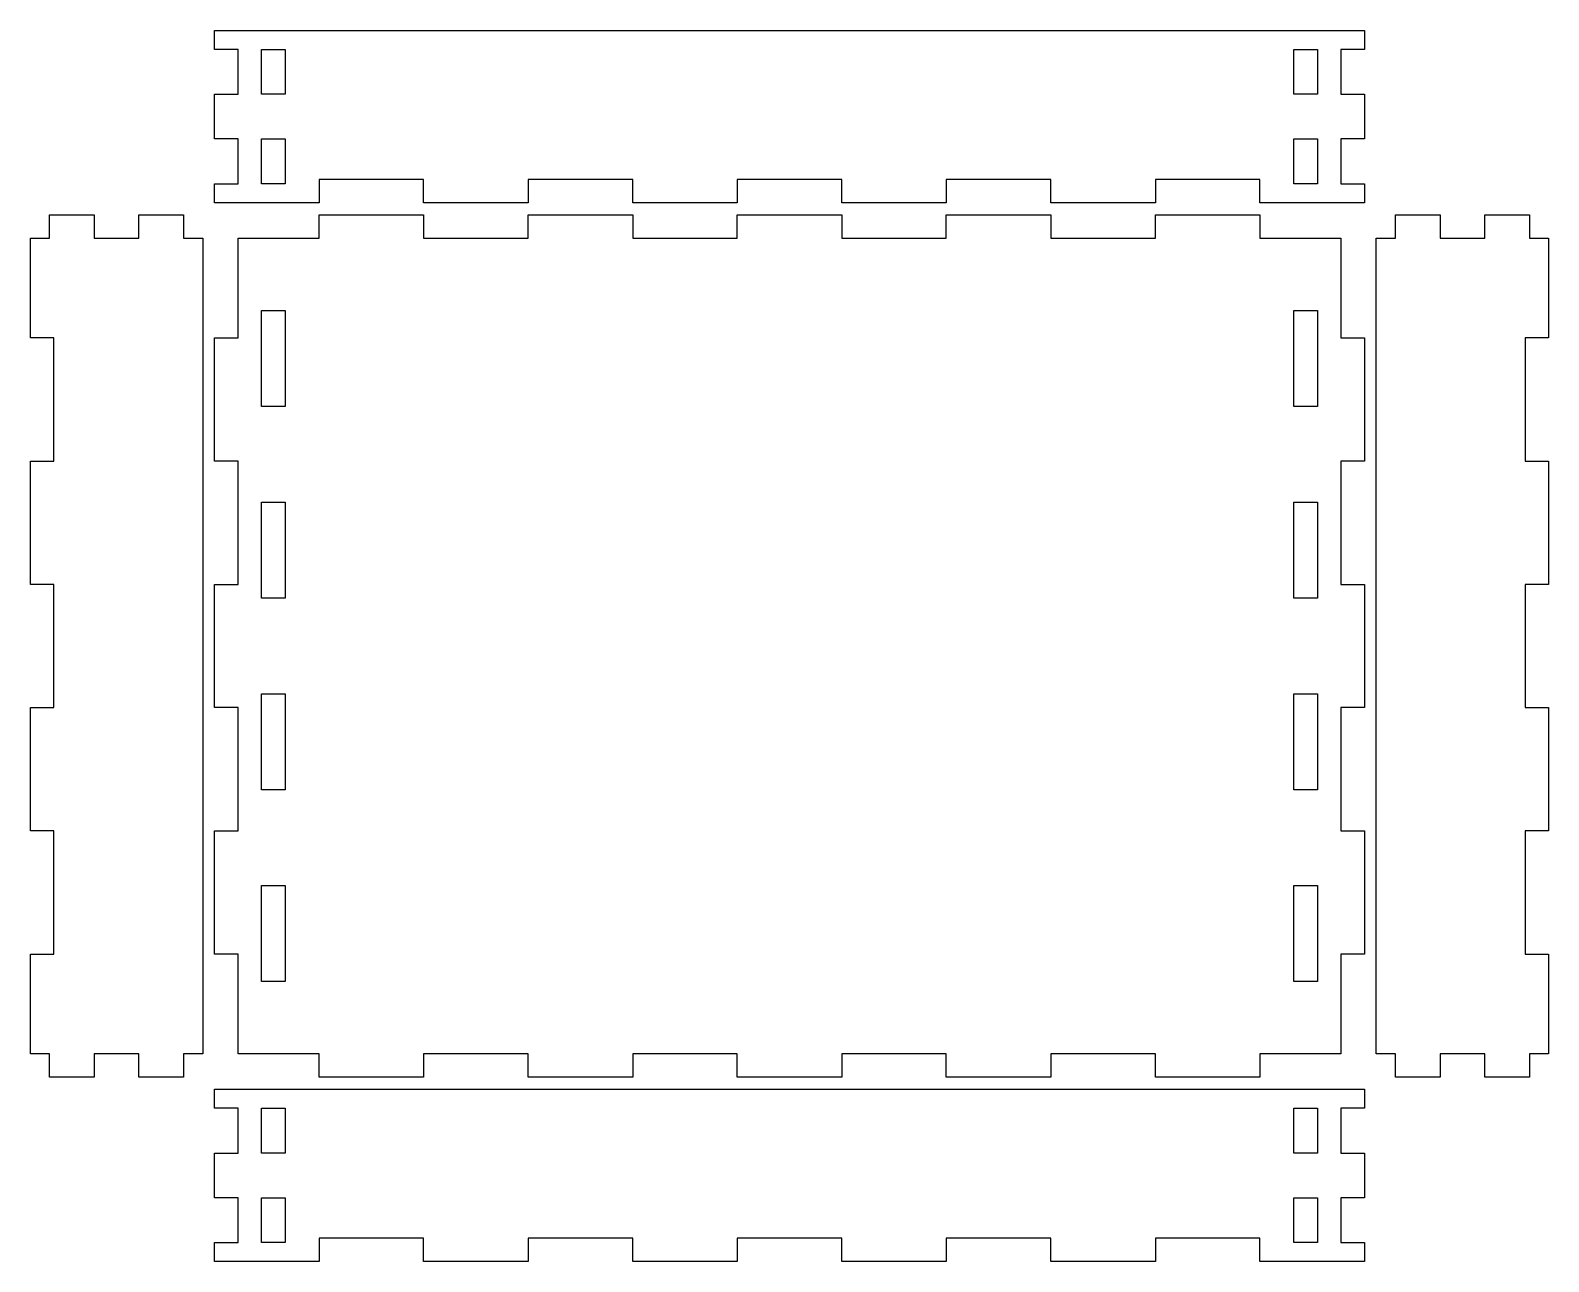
# Model space of a CAD drawing. Extents: x 3 to 531, y 3 to 431.
import ezdxf

# ---------------------------------------------------------------- set-up
doc = ezdxf.new("R2010")
doc.units = 0
doc.layers.get('0').update_dxf_attribs({"linetype": 'CONTINUOUS'})

msp = doc.modelspace()

# ---------------------------------------------------------------- linework, layer by layer
at = {"color": 7}
for points in [[(67.052331, 393.368646), (67.052331, 408.913646), (75.231331, 408.913646), (75.231331, 424.479649), (67.052331, 424.479649), (67.052331, 431.140647), (467.052321, 431.140647), (467.052321, 424.479649), (458.873324, 424.479649), (458.873324, 408.913646), (467.052321, 408.913646), (467.052321, 393.368646), (458.873324, 393.368646), (458.873324, 377.802645), (467.052321, 377.802645), (467.052321, 371.140646), (430.693322, 371.140646), (430.693322, 379.320645), (394.320324, 379.320645), (394.320324, 371.140646), (357.96632, 371.140646), (357.96632, 379.320645), (321.592335, 379.320645), (321.592335, 371.140646), (285.239319, 371.140646), (285.239319, 379.320645), (248.865331, 379.320645), (248.865331, 371.140646), (212.512331, 371.140646), (212.512331, 379.320645), (176.138332, 379.320645), (176.138332, 371.140646), (139.784331, 371.140646), (139.784331, 379.320645), (103.41133, 379.320645), (103.41133, 371.140646), (67.057332, 371.140646), (67.057332, 377.802645), (75.231331, 377.802645), (75.231331, 393.368646), (67.052331, 393.368646)], [(83.409333, 408.913646), (83.409333, 424.479649), (91.589332, 424.479649), (91.589332, 408.913646), (83.409333, 408.913646)], [(442.515329, 408.913646), (442.515329, 424.479649), (450.695342, 424.479649), (450.695342, 408.913646), (442.515329, 408.913646)], [(83.409333, 377.802645), (83.409333, 393.368646), (91.589332, 393.368646), (91.589332, 377.802645), (83.409333, 377.802645)], [(442.515329, 377.802645), (442.515329, 393.368646), (450.695342, 393.368646), (450.695342, 377.802645), (442.515329, 377.802645)], [(2.963333, 75.230637), (2.963333, 109.903638), (11.142331, 109.903638), (11.142331, 152.770657), (2.963333, 152.770657), (2.963333, 195.61766), (11.142331, 195.61766), (11.142331, 238.485646), (2.963333, 238.485646), (2.963333, 281.332648), (11.142331, 281.332648), (11.142331, 324.199646), (2.963333, 324.199646), (2.963333, 358.872646), (9.634333, 358.872646), (9.634333, 367.046648), (11.142331, 367.046648), (11.142331, 367.051644), (25.180332, 367.051652), (25.180332, 358.872649), (40.745331, 358.872649), (40.745331, 367.051652), (56.291333, 367.051652), (56.291333, 358.872649), (62.963332, 358.872649), (62.963332, 75.23064), (56.291333, 75.23064), (56.291333, 67.05164), (40.745331, 67.05164), (40.745331, 75.23064), (25.180332, 75.23064), (25.180332, 67.05164), (9.634333, 67.05164), (9.634333, 75.23064), (2.963333, 75.23064)], [(67.052331, 109.913657), (67.052331, 152.760638), (75.231331, 152.760638), (75.231331, 195.627653), (67.052331, 195.627653), (67.052331, 238.475647), (75.231331, 238.475647), (75.231331, 281.342647), (67.052331, 281.342647), (67.052331, 324.189647), (75.231331, 324.189647), (75.231331, 358.872646), (103.421332, 358.872646), (103.421332, 367.051649), (139.774332, 367.051649), (139.774332, 358.872646), (176.148331, 358.872646), (176.148331, 367.051649), (212.502332, 367.051649), (212.502332, 358.872646), (248.875333, 358.872646), (248.875333, 367.051649), (285.229328, 367.051649), (285.229328, 358.872646), (321.602326, 358.872646), (321.602326, 367.051649), (357.95633, 367.051649), (357.95633, 358.872646), (394.330343, 358.872646), (394.330343, 367.051649), (430.683331, 367.051649), (430.683331, 358.872646), (458.873324, 358.872646), (458.873324, 324.189647), (467.052321, 324.189647), (467.052321, 281.342647), (458.873324, 281.342647), (458.873324, 238.475647), (467.052321, 238.475647), (467.052321, 195.627653), (458.873324, 195.627653), (458.873324, 152.760638), (467.052321, 152.760638), (467.052321, 109.913657), (458.873324, 109.913657), (458.873324, 75.230637), (430.683331, 75.230637), (430.683331, 67.051637), (394.330343, 67.051637), (394.330343, 75.230637), (357.95633, 75.230637), (357.95633, 67.051637), (321.602326, 67.051637), (321.602326, 75.230637), (285.229328, 75.230637), (285.229328, 67.051637), (248.875333, 67.051637), (248.875333, 75.230637), (212.502332, 75.230637), (212.502332, 67.051637), (176.148331, 67.051637), (176.148331, 75.230637), (139.774332, 75.230637), (139.774332, 67.051637), (103.421332, 67.051637), (103.421332, 75.230637), (75.231331, 75.230637), (75.231331, 109.913657), (67.052331, 109.913657)], [(471.141326, 75.230637), (471.141326, 358.872646), (477.813342, 358.872646), (477.813342, 367.051649), (493.359327, 367.051649), (493.359327, 358.872646), (508.924334, 358.872646), (508.924334, 367.051649), (524.47032, 367.051649), (524.47032, 358.872646), (531.141319, 358.872646), (531.141319, 324.199646), (522.962322, 324.199646), (522.962322, 281.332648), (531.141319, 281.332648), (531.141319, 238.485646), (522.962322, 238.485646), (522.962322, 195.61766), (531.141319, 195.61766), (531.141319, 152.770657), (522.962322, 152.770657), (522.962322, 109.903638), (531.141319, 109.903638), (531.141319, 75.230637), (524.47032, 75.230637), (524.47032, 67.056632), (522.962322, 67.056632), (522.962322, 67.051552), (508.924334, 67.051637), (508.924334, 75.230637), (493.359327, 75.230637), (493.359327, 67.051637), (477.813342, 67.051637), (477.813342, 75.230637), (471.141326, 75.230637)], [(83.409333, 300.379648), (83.409333, 333.723646), (91.589332, 333.723646), (91.589332, 300.379648), (83.409333, 300.379648)], [(442.515329, 300.379648), (442.515329, 333.723646), (450.695342, 333.723646), (450.695342, 300.379648), (442.515329, 300.379648)], [(83.409333, 233.713649), (83.409333, 267.056647), (91.589332, 267.056647), (91.589332, 233.713649), (83.409333, 233.713649)], [(442.515329, 233.713649), (442.515329, 267.056647), (450.695342, 267.056647), (450.695342, 233.713649), (442.515329, 233.713649)], [(83.409333, 167.046639), (83.409333, 200.389645), (91.589332, 200.389645), (91.589332, 167.046639), (83.409333, 167.046639)], [(442.515329, 167.046639), (442.515329, 200.389645), (450.695342, 200.389645), (450.695342, 167.046639), (442.515329, 167.046639)], [(83.409333, 100.379654), (83.409333, 133.723648), (91.589332, 133.723648), (91.589332, 100.379654), (83.409333, 100.379654)], [(442.515329, 100.379654), (442.515329, 133.723648), (450.695342, 133.723648), (450.695342, 100.379654), (442.515329, 100.379654)], [(67.052331, 25.189646), (67.052331, 40.734643), (75.231331, 40.734643), (75.231331, 56.300638), (67.052331, 56.300638), (67.052331, 62.962632), (467.052321, 62.962632), (467.052321, 56.300638), (458.873324, 56.300638), (458.873324, 40.734643), (467.052321, 40.734643), (467.052321, 25.189646), (458.873324, 25.189646), (458.873324, 9.623651), (467.052321, 9.623651), (467.052321, 2.962642), (430.693322, 2.962642), (430.693322, 11.141639), (394.320324, 11.141639), (394.320324, 2.962642), (357.96632, 2.962642), (357.96632, 11.141639), (321.592335, 11.141639), (321.592335, 2.962642), (285.239319, 2.962642), (285.239319, 11.141639), (248.865331, 11.141639), (248.865331, 2.962642), (212.512331, 2.962642), (212.512331, 11.141639), (176.138332, 11.141639), (176.138332, 2.962642), (139.784331, 2.962642), (139.784331, 11.141639), (103.41133, 11.141639), (103.41133, 2.962642), (67.057332, 2.962642), (67.057332, 9.623651), (75.231331, 9.623651), (75.231331, 25.189646), (67.052331, 25.189646)], [(83.409333, 40.734643), (83.409333, 56.300638), (91.589332, 56.300638), (91.589332, 40.734643), (83.409333, 40.734643)], [(442.515329, 40.734643), (442.515329, 56.300638), (450.695342, 56.300638), (450.695342, 40.734643), (442.515329, 40.734643)], [(83.409333, 9.623651), (83.409333, 25.189646), (91.589332, 25.189646), (91.589332, 9.623651), (83.409333, 9.623651)], [(442.515329, 9.623651), (442.515329, 25.189646), (450.695342, 25.189646), (450.695342, 9.623651), (442.515329, 9.623651)]]:
    msp.add_lwpolyline(points, dxfattribs=at)

doc.saveas('drawing.dxf')
